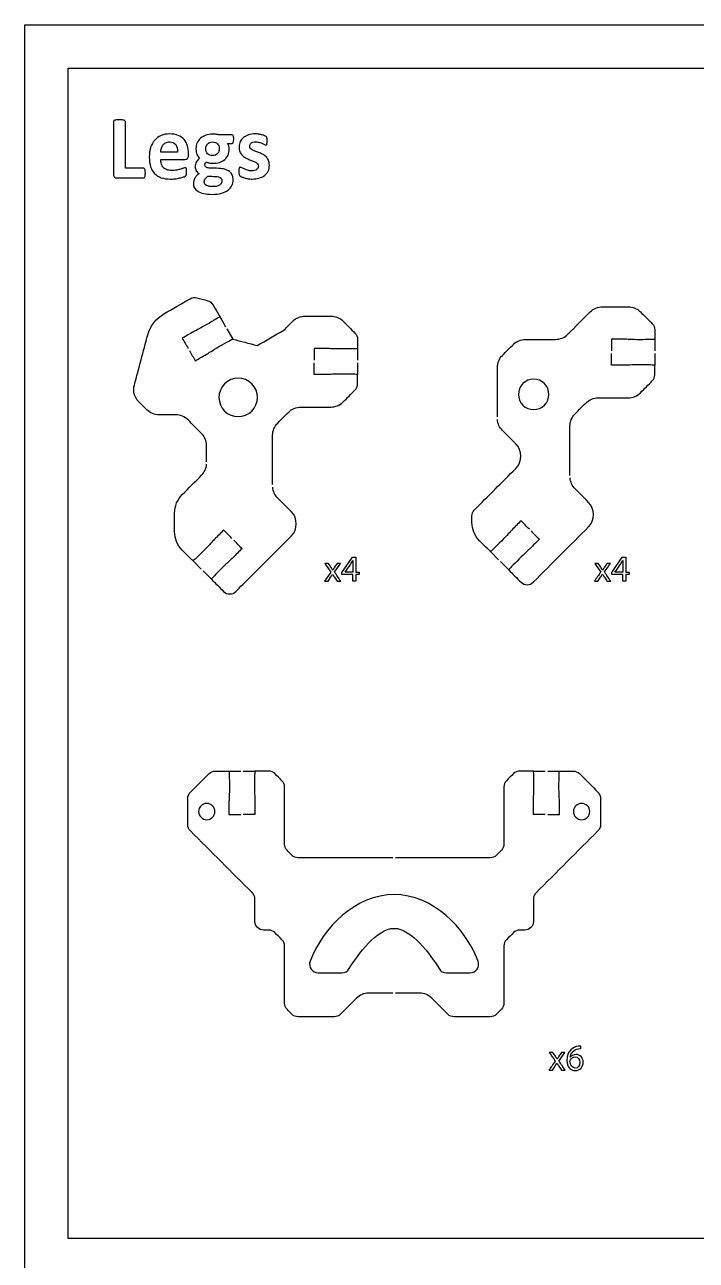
# Model space of a CAD drawing. Extents: x 0 to 465, y 0 to 285.
# Drawn here: x 0.2 to 77.7, y 142.7 to 285.2 of the extents above; entities that cross this region are included whole.
import ezdxf

# ---------------------------------------------------------------- set-up
doc = ezdxf.new("R2010")
doc.units = 0
doc.header["$MEASUREMENT"] = 0
doc.layers.add('DEFAULT', color=18, linetype='CONTINUOUS')

msp = doc.modelspace()

# ---------------------------------------------------------------- linework, layer by layer
at = {"layer": 'DEFAULT', "color": 18}
for points in [[(465.18, 0.18), (0.18, 0.18), (0.18, 285.18), (465.18, 285.18)], [(460.18, 145.18), (5.18, 145.18), (5.18, 280.18), (460.18, 280.18)], [(38.04, 221), (38.04, 221.75), (36.76, 221.75), (36.76, 221.99), (37.99, 223.75), (38.39, 223.75), (38.39, 222.04), (38.78, 222.04), (38.78, 221.75), (38.39, 221.75), (38.39, 221)], [(69.19, 221), (69.19, 221.75), (67.91, 221.75), (67.91, 221.99), (69.14, 223.75), (69.54, 223.75), (69.54, 222.04), (69.92, 222.04), (69.92, 221.75), (69.54, 221.75), (69.54, 221)]]:
    msp.add_lwpolyline(points, close=True, dxfattribs=at)
at = {"layer": 'DEFAULT', "color": 1}
for points in [[(22.69, 251.52), (23.36, 250.35)], [(23.51, 250.09), (24.18, 248.92)], [(72.89, 248.9), (72.89, 247.55)], [(38.58, 247.83), (38.58, 246.48)], [(72.89, 247.25), (72.89, 245.9)], [(38.58, 246.18), (38.58, 244.83)], [(53.91, 224.42), (54.86, 223.46)], [(19.6, 223.35), (20.55, 222.4)], [(55.08, 223.25), (56.03, 222.29)], [(20.77, 222.19), (21.72, 221.23), (21.72, 221.23)], [(23.75, 199.1), (25.1, 199.1)], [(25.4, 199.1), (26.74, 199.1)], [(58.88, 199.1), (60.23, 199.1)], [(60.53, 199.1), (61.88, 199.1)]]:
    msp.add_lwpolyline(points, dxfattribs=at)
at = {"layer": 'DEFAULT', "color": 18}
for points, knots in [([(14.1, 268.07), (14.1, 267.96), (14.09, 267.88), (14.09, 267.81), (14.08, 267.73), (14.06, 267.68), (14.05, 267.63), (14.03, 267.58), (14.01, 267.55), (13.98, 267.53), (13.96, 267.51), (13.93, 267.5), (13.89, 267.5), (12.87, 267.5), (11.85, 267.5), (10.83, 267.5), (10.71, 267.5), (10.62, 267.53), (10.54, 267.6), (10.46, 267.67), (10.42, 267.78), (10.42, 267.93), (10.42, 269.95), (10.42, 271.97), (10.42, 274), (10.42, 274.03), (10.43, 274.06), (10.46, 274.09), (10.48, 274.12), (10.52, 274.14), (10.57, 274.16), (10.62, 274.18), (10.69, 274.19), (10.78, 274.2), (10.87, 274.21), (10.97, 274.22), (11.11, 274.22), (11.24, 274.22), (11.35, 274.21), (11.44, 274.2), (11.52, 274.19), (11.59, 274.18), (11.64, 274.16), (11.7, 274.14), (11.73, 274.12), (11.75, 274.09), (11.78, 274.06), (11.79, 274.03), (11.79, 274), (11.79, 272.21), (11.79, 270.41), (11.79, 268.62), (12.49, 268.62), (13.19, 268.62), (13.89, 268.62), (13.93, 268.62), (13.96, 268.61), (13.98, 268.59), (14.01, 268.57), (14.03, 268.54), (14.05, 268.5), (14.06, 268.45), (14.08, 268.4), (14.09, 268.33), (14.09, 268.26), (14.1, 268.17), (14.1, 268.07)], [1, 1, 1, 1, 2, 2, 2, 3, 3, 3, 4, 4, 4, 5, 5, 5, 13.685, 13.685, 13.685, 14.685, 14.685, 14.685, 15.685, 15.685, 15.685, 32.897, 32.897, 32.897, 33.897, 33.897, 33.897, 34.897, 34.897, 34.897, 35.897, 35.897, 35.897, 36.897, 36.897, 36.897, 37.897, 37.897, 37.897, 38.897, 38.897, 38.897, 39.897, 39.897, 39.897, 40.897, 40.897, 40.897, 56.146, 56.146, 56.146, 62.107, 62.107, 62.107, 63.107, 63.107, 63.107, 64.107, 64.107, 64.107, 65.107, 65.107, 65.107, 66.107, 66.107, 66.107, 66.107]), ([(19.08, 270.11), (19.08, 269.95), (19.04, 269.84), (18.97, 269.76), (18.9, 269.69), (18.81, 269.65), (18.68, 269.65), (17.75, 269.65), (16.81, 269.65), (15.88, 269.65), (15.88, 269.45), (15.9, 269.27), (15.95, 269.11), (15.99, 268.95), (16.07, 268.82), (16.17, 268.7), (16.27, 268.59), (16.4, 268.51), (16.56, 268.45), (16.72, 268.39), (16.91, 268.36), (17.14, 268.36), (17.36, 268.36), (17.56, 268.38), (17.74, 268.41), (17.91, 268.44), (18.06, 268.48), (18.18, 268.52), (18.31, 268.56), (18.41, 268.59), (18.5, 268.63), (18.58, 268.66), (18.65, 268.68), (18.7, 268.68), (18.73, 268.68), (18.75, 268.67), (18.77, 268.66), (18.8, 268.65), (18.81, 268.62), (18.83, 268.59), (18.84, 268.56), (18.85, 268.52), (18.85, 268.46), (18.86, 268.41), (18.86, 268.33), (18.86, 268.25), (18.86, 268.17), (18.86, 268.11), (18.86, 268.05), (18.85, 268), (18.85, 267.95), (18.84, 267.92), (18.83, 267.88), (18.82, 267.85), (18.81, 267.82), (18.8, 267.8), (18.78, 267.77), (18.76, 267.75), (18.73, 267.72), (18.67, 267.69), (18.57, 267.65), (18.47, 267.61), (18.35, 267.57), (18.19, 267.53), (18.04, 267.49), (17.86, 267.45), (17.66, 267.42), (17.46, 267.39), (17.25, 267.38), (17.02, 267.38), (16.61, 267.38), (16.25, 267.43), (15.94, 267.53), (15.63, 267.64), (15.37, 267.79), (15.17, 268), (14.96, 268.21), (14.81, 268.48), (14.71, 268.8), (14.6, 269.12), (14.55, 269.5), (14.55, 269.93), (14.55, 270.34), (14.61, 270.71), (14.71, 271.04), (14.82, 271.36), (14.98, 271.64), (15.18, 271.87), (15.38, 272.1), (15.63, 272.28), (15.92, 272.4), (16.21, 272.52), (16.54, 272.58), (16.9, 272.58), (17.29, 272.58), (17.62, 272.52), (17.89, 272.41), (18.17, 272.29), (18.39, 272.14), (18.57, 271.93), (18.74, 271.73), (18.87, 271.49), (18.96, 271.22), (19.04, 270.94), (19.08, 270.64), (19.08, 270.32), (19.08, 270.25), (19.08, 270.18), (19.08, 270.11)], [0.586, 0.586, 0.586, 0.586, 1.586, 1.586, 1.586, 2.586, 2.586, 2.586, 10.541, 10.541, 10.541, 11.541, 11.541, 11.541, 12.541, 12.541, 12.541, 13.541, 13.541, 13.541, 14.541, 14.541, 14.541, 15.541, 15.541, 15.541, 16.541, 16.541, 16.541, 17.541, 17.541, 17.541, 18.541, 18.541, 18.541, 19.541, 19.541, 19.541, 20.541, 20.541, 20.541, 21.541, 21.541, 21.541, 22.541, 22.541, 22.541, 23.541, 23.541, 23.541, 24.541, 24.541, 24.541, 25.541, 25.541, 25.541, 26.541, 26.541, 26.541, 27.541, 27.541, 27.541, 28.541, 28.541, 28.541, 29.541, 29.541, 29.541, 30.541, 30.541, 30.541, 31.541, 31.541, 31.541, 32.541, 32.541, 32.541, 33.541, 33.541, 33.541, 34.541, 34.541, 34.541, 35.541, 35.541, 35.541, 36.541, 36.541, 36.541, 37.541, 37.541, 37.541, 38.541, 38.541, 38.541, 39.541, 39.541, 39.541, 40.541, 40.541, 40.541, 41.541, 41.541, 41.541, 42.541, 42.541, 42.541, 43.127, 43.127, 43.127, 43.127]), ([(24.3, 271.96), (24.3, 271.8), (24.29, 271.68), (24.25, 271.6), (24.21, 271.52), (24.16, 271.48), (24.11, 271.48), (23.93, 271.48), (23.75, 271.48), (23.57, 271.48), (23.64, 271.39), (23.7, 271.3), (23.73, 271.2), (23.76, 271.09), (23.78, 270.98), (23.78, 270.87), (23.78, 270.6), (23.73, 270.36), (23.64, 270.15), (23.55, 269.94), (23.42, 269.77), (23.26, 269.62), (23.09, 269.48), (22.89, 269.37), (22.65, 269.3), (22.42, 269.22), (22.15, 269.19), (21.86, 269.19), (21.72, 269.19), (21.58, 269.21), (21.44, 269.24), (21.31, 269.28), (21.2, 269.32), (21.13, 269.37), (21.09, 269.32), (21.05, 269.27), (21.02, 269.21), (20.99, 269.15), (20.97, 269.08), (20.97, 269), (20.97, 268.9), (21.01, 268.82), (21.1, 268.76), (21.19, 268.69), (21.31, 268.66), (21.47, 268.65), (21.85, 268.64), (22.22, 268.62), (22.59, 268.61), (22.86, 268.6), (23.09, 268.56), (23.29, 268.5), (23.5, 268.43), (23.67, 268.34), (23.81, 268.23), (23.95, 268.11), (24.06, 267.98), (24.13, 267.81), (24.2, 267.65), (24.24, 267.47), (24.24, 267.26), (24.24, 267.03), (24.19, 266.82), (24.09, 266.62), (23.99, 266.42), (23.84, 266.24), (23.64, 266.09), (23.44, 265.94), (23.19, 265.83), (22.89, 265.74), (22.59, 265.66), (22.24, 265.61), (21.83, 265.61), (21.44, 265.61), (21.11, 265.64), (20.83, 265.71), (20.55, 265.77), (20.32, 265.85), (20.15, 265.96), (19.97, 266.07), (19.84, 266.21), (19.76, 266.36), (19.68, 266.51), (19.64, 266.68), (19.64, 266.86), (19.64, 266.98), (19.65, 267.08), (19.68, 267.19), (19.71, 267.29), (19.75, 267.39), (19.81, 267.48), (19.87, 267.58), (19.94, 267.67), (20.02, 267.76), (20.1, 267.84), (20.2, 267.93), (20.3, 268), (20.16, 268.08), (20.04, 268.19), (19.96, 268.33), (19.88, 268.46), (19.84, 268.61), (19.84, 268.77), (19.84, 268.98), (19.89, 269.16), (19.98, 269.33), (20.07, 269.5), (20.19, 269.65), (20.34, 269.78), (20.22, 269.9), (20.12, 270.05), (20.05, 270.22), (19.98, 270.39), (19.94, 270.6), (19.94, 270.85), (19.94, 271.12), (19.99, 271.36), (20.08, 271.57), (20.18, 271.78), (20.31, 271.96), (20.48, 272.1), (20.65, 272.25), (20.85, 272.36), (21.08, 272.44), (21.32, 272.52), (21.58, 272.56), (21.86, 272.56), (22, 272.56), (22.14, 272.55), (22.28, 272.53), (22.41, 272.51), (22.53, 272.49), (22.64, 272.46), (23.13, 272.46), (23.62, 272.46), (24.11, 272.46), (24.17, 272.46), (24.21, 272.42), (24.25, 272.35), (24.29, 272.27), (24.3, 272.14), (24.3, 271.96)], [1, 1, 1, 1, 2, 2, 2, 3, 3, 3, 4.539, 4.539, 4.539, 5.539, 5.539, 5.539, 6.539, 6.539, 6.539, 7.539, 7.539, 7.539, 8.539, 8.539, 8.539, 9.539, 9.539, 9.539, 10.539, 10.539, 10.539, 11.539, 11.539, 11.539, 12.539, 12.539, 12.539, 13.539, 13.539, 13.539, 14.539, 14.539, 14.539, 15.539, 15.539, 15.539, 16.539, 16.539, 16.539, 19.719153, 19.719153, 19.719153, 20.719153, 20.719153, 20.719153, 21.719153, 21.719153, 21.719153, 22.719153, 22.719153, 22.719153, 23.719153, 23.719153, 23.719153, 24.719153, 24.719153, 24.719153, 25.719153, 25.719153, 25.719153, 26.719153, 26.719153, 26.719153, 27.719153, 27.719153, 27.719153, 28.719153, 28.719153, 28.719153, 29.719153, 29.719153, 29.719153, 30.719153, 30.719153, 30.719153, 31.719153, 31.719153, 31.719153, 32.719153, 32.719153, 32.719153, 33.719153, 33.719153, 33.719153, 34.719153, 34.719153, 34.719153, 35.719153, 35.719153, 35.719153, 36.719153, 36.719153, 36.719153, 37.719153, 37.719153, 37.719153, 38.719153, 38.719153, 38.719153, 39.719153, 39.719153, 39.719153, 40.719153, 40.719153, 40.719153, 41.719153, 41.719153, 41.719153, 42.719153, 42.719153, 42.719153, 43.719153, 43.719153, 43.719153, 44.719153, 44.719153, 44.719153, 45.719153, 45.719153, 45.719153, 46.719153, 46.719153, 46.719153, 47.719153, 47.719153, 47.719153, 51.866153, 51.866153, 51.866153, 52.866153, 52.866153, 52.866153, 53.866153, 53.866153, 53.866153, 53.866153]), ([(28.41, 268.98), (28.41, 268.71), (28.36, 268.48), (28.27, 268.28), (28.17, 268.08), (28.03, 267.92), (27.85, 267.78), (27.67, 267.65), (27.46, 267.55), (27.21, 267.48), (26.97, 267.41), (26.7, 267.38), (26.42, 267.38), (26.25, 267.38), (26.08, 267.39), (25.92, 267.42), (25.77, 267.44), (25.63, 267.48), (25.5, 267.52), (25.38, 267.56), (25.28, 267.6), (25.19, 267.64), (25.11, 267.68), (25.05, 267.72), (25.01, 267.75), (24.97, 267.79), (24.95, 267.85), (24.92, 267.92), (24.9, 268), (24.89, 268.12), (24.89, 268.27), (24.89, 268.37), (24.9, 268.45), (24.9, 268.51), (24.91, 268.57), (24.92, 268.62), (24.93, 268.65), (24.95, 268.69), (24.97, 268.71), (24.99, 268.73), (25.01, 268.74), (25.03, 268.74), (25.06, 268.74), (25.1, 268.74), (25.16, 268.72), (25.23, 268.68), (25.31, 268.64), (25.4, 268.59), (25.51, 268.54), (25.62, 268.49), (25.75, 268.44), (25.89, 268.39), (26.04, 268.35), (26.21, 268.32), (26.39, 268.32), (26.51, 268.32), (26.61, 268.34), (26.7, 268.36), (26.8, 268.39), (26.88, 268.42), (26.94, 268.46), (27.01, 268.51), (27.06, 268.57), (27.09, 268.63), (27.13, 268.7), (27.15, 268.78), (27.15, 268.87), (27.15, 268.98), (27.11, 269.06), (27.05, 269.14), (26.99, 269.21), (26.9, 269.28), (26.8, 269.33), (26.69, 269.39), (26.57, 269.44), (26.44, 269.49), (26.31, 269.54), (26.17, 269.59), (26.03, 269.65), (25.89, 269.71), (25.76, 269.77), (25.62, 269.85), (25.49, 269.93), (25.37, 270.02), (25.27, 270.13), (25.16, 270.24), (25.08, 270.37), (25.01, 270.53), (24.95, 270.68), (24.92, 270.87), (24.92, 271.08), (24.92, 271.31), (24.96, 271.51), (25.05, 271.69), (25.13, 271.88), (25.26, 272.03), (25.42, 272.16), (25.58, 272.3), (25.78, 272.4), (26.01, 272.47), (26.24, 272.54), (26.51, 272.58), (26.8, 272.58), (26.94, 272.58), (27.08, 272.57), (27.22, 272.55), (27.35, 272.53), (27.48, 272.5), (27.59, 272.47), (27.7, 272.44), (27.79, 272.4), (27.86, 272.37), (27.94, 272.33), (27.99, 272.3), (28.03, 272.28), (28.06, 272.25), (28.08, 272.22), (28.1, 272.2), (28.11, 272.17), (28.12, 272.14), (28.13, 272.1), (28.14, 272.07), (28.14, 272.02), (28.15, 271.97), (28.15, 271.92), (28.15, 271.85), (28.15, 271.77), (28.15, 271.68), (28.15, 271.6), (28.15, 271.54), (28.14, 271.49), (28.13, 271.44), (28.12, 271.4), (28.11, 271.37), (28.09, 271.35), (28.07, 271.34), (28.05, 271.32), (28.03, 271.32), (28, 271.32), (27.97, 271.32), (27.92, 271.34), (27.85, 271.37), (27.79, 271.41), (27.71, 271.45), (27.61, 271.49), (27.51, 271.53), (27.4, 271.57), (27.27, 271.6), (27.14, 271.64), (26.99, 271.66), (26.83, 271.66), (26.71, 271.66), (26.61, 271.65), (26.52, 271.62), (26.43, 271.6), (26.36, 271.56), (26.31, 271.52), (26.25, 271.47), (26.21, 271.42), (26.19, 271.36), (26.16, 271.3), (26.14, 271.24), (26.14, 271.17), (26.14, 271.06), (26.18, 270.97), (26.24, 270.9), (26.31, 270.83), (26.39, 270.76), (26.5, 270.71), (26.61, 270.65), (26.73, 270.6), (26.86, 270.55), (27, 270.5), (27.14, 270.45), (27.28, 270.39), (27.42, 270.34), (27.56, 270.27), (27.69, 270.2), (27.83, 270.12), (27.95, 270.03), (28.06, 269.92), (28.16, 269.81), (28.25, 269.67), (28.31, 269.52), (28.38, 269.37), (28.41, 269.19), (28.41, 268.98)], [1, 1, 1, 1, 2, 2, 2, 3, 3, 3, 4, 4, 4, 5, 5, 5, 6, 6, 6, 7, 7, 7, 8, 8, 8, 9, 9, 9, 10, 10, 10, 11, 11, 11, 12, 12, 12, 13, 13, 13, 14, 14, 14, 15, 15, 15, 16, 16, 16, 17, 17, 17, 18, 18, 18, 19, 19, 19, 20, 20, 20, 21, 21, 21, 22, 22, 22, 23, 23, 23, 24, 24, 24, 25, 25, 25, 26, 26, 26, 27, 27, 27, 28, 28, 28, 29, 29, 29, 30, 30, 30, 31, 31, 31, 32, 32, 32, 33, 33, 33, 34, 34, 34, 35, 35, 35, 36, 36, 36, 37, 37, 37, 38, 38, 38, 39, 39, 39, 40, 40, 40, 41, 41, 41, 42, 42, 42, 43, 43, 43, 44, 44, 44, 45, 45, 45, 46, 46, 46, 47, 47, 47, 48, 48, 48, 49, 49, 49, 50, 50, 50, 51, 51, 51, 52, 52, 52, 53, 53, 53, 54, 54, 54, 55, 55, 55, 56, 56, 56, 57, 57, 57, 58, 58, 58, 59, 59, 59, 60, 60, 60, 61, 61, 61, 62, 62, 62, 63, 63, 63, 63]), ([(17.82, 270.49), (17.83, 270.85), (17.76, 271.14), (17.6, 271.35), (17.44, 271.55), (17.2, 271.66), (16.87, 271.66), (16.71, 271.66), (16.56, 271.63), (16.44, 271.56), (16.32, 271.5), (16.22, 271.42), (16.14, 271.31), (16.06, 271.21), (15.99, 271.09), (15.95, 270.94), (15.91, 270.8), (15.88, 270.65), (15.88, 270.49), (16.52, 270.49), (17.17, 270.49), (17.82, 270.49)], [5.508, 5.508, 5.508, 5.508, 6.508, 6.508, 6.508, 7.508, 7.508, 7.508, 8.508, 8.508, 8.508, 9.508, 9.508, 9.508, 10.508, 10.508, 10.508, 11.508, 11.508, 11.508, 17.016, 17.016, 17.016, 17.016]), ([(22.63, 270.87), (22.63, 271.12), (22.57, 271.31), (22.43, 271.45), (22.29, 271.59), (22.1, 271.66), (21.84, 271.66), (21.72, 271.66), (21.6, 271.64), (21.51, 271.59), (21.41, 271.55), (21.33, 271.49), (21.27, 271.42), (21.2, 271.34), (21.16, 271.26), (21.13, 271.16), (21.09, 271.06), (21.08, 270.96), (21.08, 270.85), (21.08, 270.62), (21.15, 270.43), (21.29, 270.3), (21.42, 270.16), (21.61, 270.09), (21.86, 270.09), (21.99, 270.09), (22.1, 270.11), (22.2, 270.15), (22.3, 270.2), (22.38, 270.25), (22.44, 270.32), (22.5, 270.4), (22.55, 270.48), (22.59, 270.58), (22.62, 270.67), (22.63, 270.77), (22.63, 270.87)], [1, 1, 1, 1, 2, 2, 2, 3, 3, 3, 4, 4, 4, 5, 5, 5, 6, 6, 6, 7, 7, 7, 8, 8, 8, 9, 9, 9, 10, 10, 10, 11, 11, 11, 12, 12, 12, 13, 13, 13, 13]), ([(22.94, 267.19), (22.94, 267.35), (22.88, 267.47), (22.75, 267.55), (22.63, 267.63), (22.46, 267.68), (22.24, 267.68), (21.93, 267.69), (21.63, 267.7), (21.32, 267.71), (21.23, 267.64), (21.16, 267.58), (21.1, 267.52), (21.05, 267.46), (21.01, 267.4), (20.97, 267.35), (20.94, 267.29), (20.92, 267.24), (20.91, 267.19), (20.9, 267.14), (20.89, 267.08), (20.89, 267.03), (20.89, 266.86), (20.98, 266.72), (21.15, 266.64), (21.33, 266.55), (21.57, 266.5), (21.89, 266.5), (22.09, 266.5), (22.25, 266.52), (22.39, 266.56), (22.52, 266.6), (22.63, 266.65), (22.71, 266.72), (22.8, 266.78), (22.85, 266.86), (22.89, 266.94), (22.92, 267.02), (22.94, 267.1), (22.94, 267.19)], [1, 1, 1, 1, 2, 2, 2, 3, 3, 3, 5.622016, 5.622016, 5.622016, 6.622016, 6.622016, 6.622016, 7.622016, 7.622016, 7.622016, 8.622016, 8.622016, 8.622016, 9.622016, 9.622016, 9.622016, 10.622016, 10.622016, 10.622016, 11.622016, 11.622016, 11.622016, 12.622016, 12.622016, 12.622016, 13.622016, 13.622016, 13.622016, 14.622016, 14.622016, 14.622016, 15.622016, 15.622016, 15.622016, 15.622016]), ([(35.22, 223.05), (35.32, 222.9), (35.42, 222.75), (35.51, 222.61), (35.59, 222.49), (35.65, 222.39), (35.72, 222.27), (35.72, 222.27), (35.73, 222.27), (35.73, 222.27), (35.8, 222.4), (35.87, 222.5), (35.94, 222.61), (36.03, 222.76), (36.13, 222.9), (36.22, 223.05), (36.36, 223.05), (36.49, 223.05), (36.63, 223.05), (36.39, 222.72), (36.16, 222.39), (35.93, 222.06), (36.17, 221.71), (36.41, 221.35), (36.65, 221), (36.51, 221), (36.36, 221), (36.22, 221), (36.12, 221.15), (36.02, 221.31), (35.92, 221.46), (35.84, 221.58), (35.77, 221.69), (35.69, 221.82), (35.63, 221.69), (35.56, 221.58), (35.48, 221.46), (35.38, 221.31), (35.28, 221.15), (35.18, 221), (35.05, 221), (34.91, 221), (34.77, 221), (35.02, 221.35), (35.26, 221.7), (35.5, 222.04), (35.27, 222.38), (35.04, 222.71), (34.81, 223.05), (34.94, 223.05), (35.08, 223.05), (35.22, 223.05)], [1.176, 1.176, 1.176, 1.176, 2.673142, 2.673142, 2.673142, 3.673142, 3.673142, 3.673142, 3.710142, 3.710142, 3.710142, 4.710142, 4.710142, 4.710142, 6.190372, 6.190372, 6.190372, 7.329372, 7.329372, 7.329372, 10.763857, 10.763857, 10.763857, 14.389533, 14.389533, 14.389533, 15.588533, 15.588533, 15.588533, 17.14871, 17.14871, 17.14871, 18.17271, 18.17271, 18.17271, 19.17271, 19.17271, 19.17271, 20.725286, 20.725286, 20.725286, 21.888286, 21.888286, 21.888286, 25.497343, 25.497343, 25.497343, 28.954471, 28.954471, 28.954471, 30.130471, 30.130471, 30.130471, 30.130471]), ([(38.04, 222.04), (38.04, 222.35), (38.04, 222.65), (38.04, 222.96), (38.04, 223.1), (38.04, 223.25), (38.05, 223.39), (38.05, 223.39), (38.04, 223.39), (38.04, 223.39), (37.96, 223.23), (37.89, 223.11), (37.81, 222.98), (37.59, 222.67), (37.36, 222.36), (37.14, 222.04), (37.44, 222.04), (37.74, 222.04), (38.04, 222.04)], [2.555, 2.555, 2.555, 2.555, 5.158, 5.158, 5.158, 6.158, 6.158, 6.158, 6.194, 6.194, 6.194, 7.194, 7.194, 7.194, 10.483231, 10.483231, 10.483231, 13.038231, 13.038231, 13.038231, 13.038231]), ([(66.37, 223.05), (66.47, 222.9), (66.56, 222.75), (66.66, 222.61), (66.74, 222.49), (66.8, 222.39), (66.87, 222.27), (66.87, 222.27), (66.88, 222.27), (66.88, 222.27), (66.95, 222.4), (67.02, 222.5), (67.08, 222.61), (67.18, 222.76), (67.28, 222.9), (67.37, 223.05), (67.51, 223.05), (67.64, 223.05), (67.77, 223.05), (67.54, 222.72), (67.31, 222.39), (67.08, 222.06), (67.32, 221.71), (67.56, 221.35), (67.8, 221), (67.65, 221), (67.51, 221), (67.37, 221), (67.27, 221.15), (67.17, 221.31), (67.07, 221.46), (66.99, 221.58), (66.92, 221.69), (66.84, 221.82), (66.78, 221.69), (66.7, 221.58), (66.63, 221.46), (66.53, 221.31), (66.43, 221.15), (66.33, 221), (66.2, 221), (66.06, 221), (65.92, 221), (66.16, 221.35), (66.41, 221.7), (66.65, 222.04), (66.42, 222.38), (66.19, 222.71), (65.96, 223.05), (66.09, 223.05), (66.23, 223.05), (66.37, 223.05)], [0, 0, 0, 0, 1.497142, 1.497142, 1.497142, 2.497142, 2.497142, 2.497142, 2.533142, 2.533142, 2.533142, 3.533142, 3.533142, 3.533142, 5.013923, 5.013923, 5.013923, 6.151923, 6.151923, 6.151923, 9.585832, 9.585832, 9.585832, 13.211508, 13.211508, 13.211508, 14.410508, 14.410508, 14.410508, 15.970685, 15.970685, 15.970685, 16.994685, 16.994685, 16.994685, 17.994685, 17.994685, 17.994685, 19.547802, 19.547802, 19.547802, 20.710802, 20.710802, 20.710802, 24.32043, 24.32043, 24.32043, 27.777558, 27.777558, 27.777558, 28.952558, 28.952558, 28.952558, 28.952558]), ([(69.19, 222.04), (69.19, 222.35), (69.19, 222.65), (69.19, 222.96), (69.19, 223.1), (69.19, 223.25), (69.2, 223.39), (69.2, 223.39), (69.19, 223.39), (69.19, 223.39), (69.1, 223.23), (69.04, 223.11), (68.96, 222.98), (68.74, 222.67), (68.51, 222.36), (68.29, 222.04), (68.59, 222.04), (68.89, 222.04), (69.19, 222.04)], [2.555, 2.555, 2.555, 2.555, 5.158, 5.158, 5.158, 6.158, 6.158, 6.158, 6.193, 6.193, 6.193, 7.193, 7.193, 7.193, 10.481647, 10.481647, 10.481647, 13.036647, 13.036647, 13.036647, 13.036647]), ([(64.35, 167.09), (64.28, 167.09), (64.18, 167.09), (64.07, 167.07), (63.49, 166.97), (63.18, 166.54), (63.12, 166.09), (63.12, 166.09), (63.12, 166.09), (63.13, 166.09), (63.26, 166.26), (63.49, 166.41), (63.79, 166.41), (64.28, 166.41), (64.62, 166.06), (64.62, 165.52), (64.62, 165.02), (64.28, 164.55), (63.71, 164.55), (63.12, 164.55), (62.74, 165.01), (62.74, 165.72), (62.74, 166.26), (62.93, 166.69), (63.2, 166.96), (63.43, 167.19), (63.73, 167.33), (64.08, 167.37), (64.19, 167.39), (64.28, 167.39), (64.35, 167.39), (64.35, 167.29), (64.35, 167.19), (64.35, 167.09)], [0.864, 0.864, 0.864, 0.864, 1.864, 1.864, 1.864, 2.864, 2.864, 2.864, 2.9, 2.9, 2.9, 3.9, 3.9, 3.9, 4.9, 4.9, 4.9, 5.9, 5.9, 5.9, 6.9, 6.9, 6.9, 7.9, 7.9, 7.9, 8.9, 8.9, 8.9, 9.9, 9.9, 9.9, 10.764, 10.764, 10.764, 10.764]), ([(61.11, 166.65), (61.21, 166.5), (61.31, 166.35), (61.41, 166.21), (61.48, 166.09), (61.55, 165.99), (61.61, 165.87), (61.62, 165.87), (61.62, 165.87), (61.63, 165.87), (61.69, 165.99), (61.76, 166.1), (61.83, 166.21), (61.92, 166.35), (62.02, 166.5), (62.12, 166.65), (62.25, 166.65), (62.38, 166.65), (62.52, 166.65), (62.29, 166.32), (62.05, 165.99), (61.82, 165.66), (62.06, 165.3), (62.3, 164.95), (62.54, 164.6), (62.4, 164.6), (62.26, 164.6), (62.12, 164.6), (62.02, 164.75), (61.92, 164.9), (61.82, 165.06), (61.74, 165.18), (61.67, 165.29), (61.59, 165.41), (61.52, 165.29), (61.45, 165.18), (61.37, 165.06), (61.27, 164.9), (61.17, 164.75), (61.08, 164.6), (60.94, 164.6), (60.8, 164.6), (60.67, 164.6), (60.91, 164.95), (61.15, 165.29), (61.39, 165.64), (61.16, 165.98), (60.93, 166.31), (60.7, 166.65), (60.84, 166.65), (60.98, 166.65), (61.11, 166.65)], [0, 0, 0, 0, 1.497694, 1.497694, 1.497694, 2.497694, 2.497694, 2.497694, 2.532694, 2.532694, 2.532694, 3.532694, 3.532694, 3.532694, 5.012924, 5.012924, 5.012924, 6.151924, 6.151924, 6.151924, 9.585834, 9.585834, 9.585834, 13.211509, 13.211509, 13.211509, 14.411509, 14.411509, 14.411509, 15.971141, 15.971141, 15.971141, 16.994141, 16.994141, 16.994141, 17.994141, 17.994141, 17.994141, 19.547257, 19.547257, 19.547257, 20.711257, 20.711257, 20.711257, 24.320885, 24.320885, 24.320885, 27.778013, 27.778013, 27.778013, 28.953013, 28.953013, 28.953013, 28.953013]), ([(64.25, 165.5), (64.25, 165.89), (64.02, 166.13), (63.68, 166.13), (63.46, 166.13), (63.25, 165.99), (63.15, 165.79), (63.12, 165.75), (63.1, 165.69), (63.1, 165.63), (63.11, 165.17), (63.32, 164.84), (63.71, 164.84), (64.03, 164.84), (64.25, 165.11), (64.25, 165.5)], [1, 1, 1, 1, 2, 2, 2, 3, 3, 3, 4, 4, 4, 5, 5, 5, 6, 6, 6, 6])]:
    msp.add_open_spline(points, degree=3, knots=knots, dxfattribs=at)
at = {"layer": 'DEFAULT', "color": 1}
for points, knots in [([(21.16, 234.78), (21.16, 235.4), (21.16, 236.02), (21.16, 236.63), (21.16, 237.16), (20.96, 237.67), (20.58, 238.04), (20.06, 238.56), (19.55, 239.07), (19.03, 239.59), (18.65, 239.97), (18.14, 240.18), (17.62, 240.18), (16.97, 240.18), (16.32, 240.18), (15.68, 240.18), (15.15, 240.18), (14.64, 240.39), (14.26, 240.77), (13.96, 241.07), (13.65, 241.38), (13.34, 241.69), (12.84, 242.19), (12.64, 242.93), (12.83, 243.62), (13.34, 245.55), (13.86, 247.48), (14.38, 249.41), (14.65, 250.43), (15.32, 251.3), (16.24, 251.83), (17.25, 252.42), (18.26, 253), (19.27, 253.58), (19.5, 253.72), (19.78, 253.75), (20.03, 253.68), (20.45, 253.57), (20.87, 253.46), (21.3, 253.35), (21.55, 253.28), (21.77, 253.11), (21.9, 252.88), (22.16, 252.42), (22.42, 251.97), (22.69, 251.52), (22.69, 251.48), (22.02, 251.07), (21.19, 250.6), (20.36, 250.11), (19.9, 249.91), (19.65, 249.77), (19.22, 249.52), (18.79, 249.27), (18.36, 249.02), (18.58, 248.63), (18.81, 248.24), (19.03, 247.85)], [0, 0, 0, 0, 5.25, 5.25, 5.25, 6.25, 6.25, 6.25, 12.479615, 12.479615, 12.479615, 13.479615, 13.479615, 13.479615, 18.979615, 18.979615, 18.979615, 19.979615, 19.979615, 19.979615, 23.684854, 23.684854, 23.684854, 24.684854, 24.684854, 24.684854, 41.664843, 41.664843, 41.664843, 42.664843, 42.664843, 42.664843, 52.592662, 52.592662, 52.592662, 53.592662, 53.592662, 53.592662, 57.299143, 57.299143, 57.299143, 58.299143, 58.299143, 58.299143, 62.752007, 62.752007, 62.752007, 63.752007, 63.752007, 63.752007, 64.752007, 64.752007, 64.752007, 68.998982, 68.998982, 68.998982, 72.834188, 72.834188, 72.834188, 72.834188]), ([(54.72, 239.94), (54.72, 241.84), (54.72, 243.73), (54.72, 245.63), (54.72, 246.16), (54.93, 246.67), (55.3, 247.04), (55.73, 247.46), (56.15, 247.88), (56.57, 248.3), (56.94, 248.67), (57.45, 248.89), (57.98, 248.89), (59.13, 248.89), (60.28, 248.89), (61.43, 248.89), (61.96, 248.89), (62.47, 249.09), (62.84, 249.47), (63.71, 250.33), (64.57, 251.2), (65.44, 252.06), (65.82, 252.44), (66.33, 252.65), (66.85, 252.65), (67.84, 252.65), (68.83, 252.65), (69.81, 252.65), (70.34, 252.65), (70.85, 252.44), (71.23, 252.06), (71.69, 251.6), (72.14, 251.15), (72.6, 250.69), (72.78, 250.5), (72.89, 250.25), (72.89, 249.99), (72.89, 249.63), (72.89, 249.26), (72.89, 248.9), (72.87, 248.87), (72.1, 248.85), (71.14, 248.85), (70.17, 248.85), (69.68, 248.9), (69.39, 248.9), (68.89, 248.9), (68.39, 248.9), (67.89, 248.9), (67.89, 248.45), (67.89, 248), (67.89, 247.55)], [0, 0, 0, 0, 16.12, 16.12, 16.12, 17.12, 17.12, 17.12, 22.168762, 22.168762, 22.168762, 23.168762, 23.168762, 23.168762, 32.948762, 32.948762, 32.948762, 33.948762, 33.948762, 33.948762, 44.343242, 44.343242, 44.343242, 45.343242, 45.343242, 45.343242, 53.733242, 53.733242, 53.733242, 54.733242, 54.733242, 54.733242, 60.234532, 60.234532, 60.234532, 61.234532, 61.234532, 61.234532, 64.334548, 64.334548, 64.334548, 65.334548, 65.334548, 65.334548, 66.334548, 66.334548, 66.334548, 70.58456, 70.58456, 70.58456, 74.40456, 74.40456, 74.40456, 74.40456]), ([(19.18, 247.59), (19.41, 247.2), (19.63, 246.81), (19.86, 246.42), (20.29, 246.67), (20.72, 246.92), (21.15, 247.17), (21.4, 247.31), (21.81, 247.6), (22.65, 248.09), (23.48, 248.57), (24.17, 248.94), (24.18, 248.92), (25.12, 248.67), (26.06, 248.42), (26.99, 248.17), (28.02, 248.76), (29.06, 249.36), (30.09, 249.95), (30.43, 250.3), (30.78, 250.65), (31.13, 250.99), (31.5, 251.37), (32.01, 251.58), (32.54, 251.58), (33.53, 251.58), (34.51, 251.58), (35.5, 251.58), (36.03, 251.58), (36.54, 251.37), (36.92, 250.99), (37.37, 250.54), (37.83, 250.08), (38.29, 249.62), (38.48, 249.43), (38.58, 249.18), (38.58, 248.92), (38.58, 248.56), (38.58, 248.19), (38.58, 247.83), (38.55, 247.8), (37.78, 247.78), (36.83, 247.78), (35.86, 247.78), (35.37, 247.83), (35.08, 247.83), (34.58, 247.83), (34.08, 247.83), (33.58, 247.83), (33.58, 247.38), (33.58, 246.93), (33.58, 246.48)], [0, 0, 0, 0, 3.821544, 3.821544, 3.821544, 8.06852, 8.06852, 8.06852, 9.06852, 9.06852, 9.06852, 10.06852, 10.06852, 10.06852, 18.308574, 18.308574, 18.308574, 28.433617, 28.433617, 28.433617, 32.605547, 32.605547, 32.605547, 33.605547, 33.605547, 33.605547, 41.995547, 41.995547, 41.995547, 42.995547, 42.995547, 42.995547, 48.496838, 48.496838, 48.496838, 49.496838, 49.496838, 49.496838, 52.586854, 52.586854, 52.586854, 53.586854, 53.586854, 53.586854, 54.586854, 54.586854, 54.586854, 58.836866, 58.836866, 58.836866, 62.656866, 62.656866, 62.656866, 62.656866]), ([(63.1, 233.2), (63.1, 235.1), (63.1, 237), (63.1, 238.89), (63.1, 239.42), (63.31, 239.93), (63.69, 240.31), (64.11, 240.73), (64.53, 241.15), (64.95, 241.57), (65.33, 241.94), (65.83, 242.15), (66.36, 242.15), (67.52, 242.15), (68.67, 242.15), (69.82, 242.15), (70.35, 242.15), (70.85, 242.36), (71.23, 242.73), (71.69, 243.19), (72.14, 243.65), (72.6, 244.1), (72.79, 244.29), (72.89, 244.55), (72.89, 244.81), (72.89, 245.17), (72.89, 245.54), (72.89, 245.9), (72.87, 245.92), (72.09, 245.95), (71.14, 245.95), (70.17, 245.95), (69.68, 245.9), (69.39, 245.9), (68.89, 245.9), (68.39, 245.9), (67.89, 245.9), (67.89, 246.35), (67.89, 246.8), (67.89, 247.25)], [0, 0, 0, 0, 16.12, 16.12, 16.12, 17.12, 17.12, 17.12, 22.175818, 22.175818, 22.175818, 23.175818, 23.175818, 23.175818, 32.965818, 32.965818, 32.965818, 33.965818, 33.965818, 33.965818, 39.452967, 39.452967, 39.452967, 40.452967, 40.452967, 40.452967, 43.532983, 43.532983, 43.532983, 44.532983, 44.532983, 44.532983, 45.532983, 45.532983, 45.532983, 49.782995, 49.782995, 49.782995, 53.612995, 53.612995, 53.612995, 53.612995]), ([(28.79, 232.14), (28.79, 234.03), (28.79, 235.93), (28.79, 237.82), (28.79, 238.35), (29, 238.86), (29.38, 239.24), (29.8, 239.66), (30.22, 240.08), (30.64, 240.49), (31.01, 240.87), (31.52, 241.08), (32.05, 241.08), (33.2, 241.08), (34.35, 241.08), (35.5, 241.08), (36.03, 241.08), (36.54, 241.29), (36.92, 241.67), (37.37, 242.12), (37.83, 242.58), (38.29, 243.03), (38.48, 243.22), (38.58, 243.48), (38.58, 243.74), (38.58, 244.1), (38.58, 244.47), (38.58, 244.83), (38.55, 244.85), (37.78, 244.88), (36.83, 244.88), (35.86, 244.88), (35.37, 244.83), (35.08, 244.83), (34.58, 244.83), (34.08, 244.83), (33.58, 244.83), (33.58, 245.28), (33.58, 245.73), (33.58, 246.18)], [0, 0, 0, 0, 16.12, 16.12, 16.12, 17.12, 17.12, 17.12, 22.168762, 22.168762, 22.168762, 23.168762, 23.168762, 23.168762, 32.948762, 32.948762, 32.948762, 33.948762, 33.948762, 33.948762, 39.442986, 39.442986, 39.442986, 40.442986, 40.442986, 40.442986, 43.513003, 43.513003, 43.513003, 44.513003, 44.513003, 44.513003, 45.513003, 45.513003, 45.513003, 49.763015, 49.763015, 49.763015, 53.593015, 53.593015, 53.593015, 53.593015]), ([(23.25, 240.62), (22.38, 241.49), (22.38, 242.89), (23.24, 243.76), (24.11, 244.63), (25.51, 244.63), (26.38, 243.76), (27.25, 242.89), (27.24, 241.49), (26.38, 240.62), (25.51, 239.76), (24.11, 239.76), (23.25, 240.62)], [1, 1, 1, 1, 2, 2, 2, 3, 3, 3, 4, 4, 4, 5, 5, 5, 5]), ([(60.15, 241.3), (59.47, 240.62), (58.35, 240.62), (57.67, 241.3), (56.98, 241.99), (56.98, 243.1), (57.67, 243.78), (58.35, 244.47), (59.47, 244.47), (60.15, 243.78), (60.84, 243.1), (60.84, 241.98), (60.15, 241.3)], [1, 1, 1, 1, 2, 2, 2, 3, 3, 3, 4, 4, 4, 5, 5, 5, 5]), ([(58.41, 227), (58.09, 227.32), (57.77, 227.64), (57.45, 227.96), (57.1, 227.6), (56.74, 227.25), (56.39, 226.9), (56.19, 226.69), (55.87, 226.31), (55.18, 225.62), (54.51, 224.95), (53.94, 224.42), (53.91, 224.42), (53.5, 224.83), (53.08, 225.25), (52.67, 225.66), (52.1, 226.22), (51.79, 226.99), (51.79, 227.78), (51.79, 228.03), (51.79, 228.28), (51.79, 228.52), (51.79, 228.77), (51.88, 229.02), (52.06, 229.2), (53.65, 230.8), (55.25, 232.4), (56.85, 234), (57.63, 234.78), (57.63, 236.05), (56.85, 236.83), (56.34, 237.35), (55.82, 237.86), (55.3, 238.38), (54.96, 238.72), (54.76, 239.17), (54.73, 239.64)], [0, 0, 0, 0, 3.825454, 3.825454, 3.825454, 8.075172, 8.075172, 8.075172, 9.075172, 9.075172, 9.075172, 10.075172, 10.075172, 10.075172, 15.06028, 15.06028, 15.06028, 16.06028, 16.06028, 16.06028, 18.16028, 18.16028, 18.16028, 19.16028, 19.16028, 19.16028, 38.400656, 38.400656, 38.400656, 39.400656, 39.400656, 39.400656, 45.609054, 45.609054, 45.609054, 46.609054, 46.609054, 46.609054, 46.609054]), ([(24.09, 225.94), (23.77, 226.25), (23.46, 226.57), (23.14, 226.89), (22.78, 226.53), (22.43, 226.18), (22.07, 225.83), (21.87, 225.62), (21.56, 225.24), (20.87, 224.56), (20.2, 223.88), (19.63, 223.35), (19.6, 223.35), (19.18, 223.76), (18.77, 224.18), (18.36, 224.59), (17.79, 225.16), (17.47, 225.92), (17.47, 226.71), (17.48, 227.43), (17.48, 228.15), (17.48, 228.87), (17.47, 229.67), (17.8, 230.43), (18.36, 230.99), (19.1, 231.73), (19.84, 232.47), (20.58, 233.21), (20.92, 233.56), (21.12, 234.01), (21.16, 234.48)], [0, 0, 0, 0, 3.825454, 3.825454, 3.825454, 8.082237, 8.082237, 8.082237, 9.082237, 9.082237, 9.082237, 10.082237, 10.082237, 10.082237, 15.060269, 15.060269, 15.060269, 16.060269, 16.060269, 16.060269, 22.180277, 22.180277, 22.180277, 23.180277, 23.180277, 23.180277, 32.07568, 32.07568, 32.07568, 33.07568, 33.07568, 33.07568, 33.07568]), ([(58.62, 226.79), (58.93, 226.47), (59.25, 226.15), (59.57, 225.83), (59.22, 225.48), (58.86, 225.13), (58.51, 224.78), (58.31, 224.57), (57.92, 224.25), (57.24, 223.57), (56.55, 222.89), (56.01, 222.32), (56.03, 222.3), (56.5, 221.83), (56.97, 221.35), (57.45, 220.88), (57.84, 220.49), (58.47, 220.49), (58.86, 220.88), (60.98, 223.01), (63.11, 225.14), (65.24, 227.26), (66.02, 228.05), (66.02, 229.31), (65.24, 230.09), (64.72, 230.61), (64.21, 231.13), (63.69, 231.64), (63.35, 231.98), (63.15, 232.43), (63.11, 232.9)], [0, 0, 0, 0, 3.818377, 3.818377, 3.818377, 8.068094, 8.068094, 8.068094, 9.068094, 9.068094, 9.068094, 10.068094, 10.068094, 10.068094, 15.739091, 15.739091, 15.739091, 16.739091, 16.739091, 16.739091, 42.322214, 42.322214, 42.322214, 43.322214, 43.322214, 43.322214, 49.530612, 49.530612, 49.530612, 50.530612, 50.530612, 50.530612, 50.530612]), ([(24.3, 225.72), (24.62, 225.4), (24.94, 225.08), (25.26, 224.77), (24.9, 224.41), (24.55, 224.06), (24.2, 223.71), (23.99, 223.5), (23.61, 223.19), (22.92, 222.5), (22.25, 221.84), (21.72, 221.27), (21.72, 221.23), (22.19, 220.76), (22.66, 220.29), (23.13, 219.81), (23.52, 219.43), (24.16, 219.43), (24.54, 219.81), (25.07, 220.34), (25.6, 220.87), (26.13, 221.39), (27.73, 223), (29.33, 224.6), (30.93, 226.2), (31.71, 226.98), (31.71, 228.24), (30.93, 229.03), (30.41, 229.54), (29.89, 230.06), (29.38, 230.57), (29.04, 230.92), (28.83, 231.36), (28.8, 231.84)], [0, 0, 0, 0, 3.818377, 3.818377, 3.818377, 8.075159, 8.075159, 8.075159, 9.075159, 9.075159, 9.075159, 10.085159, 10.085159, 10.085159, 15.756156, 15.756156, 15.756156, 16.756156, 16.756156, 16.756156, 23.098908, 23.098908, 23.098908, 42.339284, 42.339284, 42.339284, 43.339284, 43.339284, 43.339284, 49.547682, 49.547682, 49.547682, 50.547682, 50.547682, 50.547682, 50.547682]), ([(42.66, 173.49), (41.73, 173.49), (40.8, 173.49), (39.87, 173.49), (39.34, 173.49), (38.83, 173.28), (38.46, 172.91), (37.84, 172.29), (37.22, 171.67), (36.61, 171.05), (36.42, 170.86), (36.16, 170.76), (35.9, 170.76), (34.51, 170.76), (33.12, 170.76), (31.73, 170.76), (31.46, 170.76), (31.21, 170.86), (31.02, 171.05), (30.83, 171.24), (30.64, 171.43), (30.45, 171.62), (30.26, 171.81), (30.16, 172.06), (30.16, 172.33), (30.16, 174.53), (30.16, 176.73), (30.16, 178.94), (30.16, 179.2), (30.05, 179.45), (29.86, 179.64), (29.59, 179.92), (29.31, 180.19), (29.03, 180.47), (28.85, 180.66), (28.59, 180.76), (28.33, 180.76), (28.13, 180.76), (27.94, 180.76), (27.74, 180.76), (27.19, 180.76), (26.74, 181.21), (26.74, 181.76), (26.74, 182.62), (26.74, 183.48), (26.74, 184.34), (26.74, 184.61), (26.64, 184.86), (26.45, 185.05), (24.06, 187.44), (21.68, 189.82), (19.29, 192.21), (19.1, 192.39), (19, 192.65), (19, 192.91), (19, 193.92), (19, 194.93), (19, 195.94), (19, 196.21), (19.1, 196.46), (19.29, 196.65), (20.01, 197.37), (20.73, 198.09), (21.45, 198.81), (21.64, 198.99), (21.89, 199.1), (22.16, 199.1), (22.68, 199.1), (23.21, 199.1), (23.75, 199.1), (23.77, 199.1), (23.8, 198.31), (23.8, 197.35), (23.8, 196.38), (23.75, 195.88), (23.75, 195.6), (23.75, 195.1), (23.75, 194.6), (23.75, 194.1), (24.2, 194.1), (24.65, 194.1), (25.1, 194.1)], [0, 0, 0, 0, 7.91, 7.91, 7.91, 8.91, 8.91, 8.91, 16.341696, 16.341696, 16.341696, 17.341696, 17.341696, 17.341696, 29.161696, 29.161696, 29.161696, 30.161696, 30.161696, 30.161696, 32.452722, 32.452722, 32.452722, 33.452722, 33.452722, 33.452722, 52.182722, 52.182722, 52.182722, 53.182722, 53.182722, 53.182722, 56.506123, 56.506123, 56.506123, 57.506123, 57.506123, 57.506123, 59.166123, 59.166123, 59.166123, 60.166123, 60.166123, 60.166123, 67.486123, 67.486123, 67.486123, 68.486123, 68.486123, 68.486123, 97.180517, 97.180517, 97.180517, 98.180517, 98.180517, 98.180517, 106.770517, 106.770517, 106.770517, 107.770517, 107.770517, 107.770517, 116.425504, 116.425504, 116.425504, 117.425504, 117.425504, 117.425504, 121.939646, 121.939646, 121.939646, 122.939646, 122.939646, 122.939646, 123.939646, 123.939646, 123.939646, 128.189646, 128.189646, 128.189646, 132.019646, 132.019646, 132.019646, 132.019646]), ([(42.66, 189.1), (39.02, 189.1), (35.37, 189.1), (31.73, 189.1), (31.46, 189.1), (31.21, 189.2), (31.02, 189.39), (30.83, 189.58), (30.64, 189.77), (30.45, 189.96), (30.26, 190.15), (30.16, 190.4), (30.16, 190.67), (30.16, 192.87), (30.16, 195.07), (30.16, 197.27), (30.16, 197.54), (30.05, 197.79), (29.86, 197.98), (29.59, 198.26), (29.31, 198.53), (29.04, 198.81), (28.85, 198.99), (28.6, 199.1), (28.33, 199.1), (27.8, 199.1), (27.27, 199.1), (26.74, 199.1), (26.72, 199.1), (26.7, 198.31), (26.7, 197.35), (26.7, 196.38), (26.74, 195.88), (26.74, 195.6), (26.74, 195.1), (26.74, 194.6), (26.74, 194.1), (26.3, 194.1), (25.85, 194.1), (25.4, 194.1)], [0, 0, 0, 0, 31, 31, 31, 32, 32, 32, 34.291026, 34.291026, 34.291026, 35.291026, 35.291026, 35.291026, 54.021026, 54.021026, 54.021026, 55.021026, 55.021026, 55.021026, 58.337364, 58.337364, 58.337364, 59.337364, 59.337364, 59.337364, 63.837364, 63.837364, 63.837364, 64.837364, 64.837364, 64.837364, 65.837364, 65.837364, 65.837364, 70.087364, 70.087364, 70.087364, 73.907364, 73.907364, 73.907364, 73.907364]), ([(60.53, 194.1), (60.98, 194.1), (61.43, 194.1), (61.88, 194.1), (61.88, 194.6), (61.88, 195.1), (61.88, 195.6), (61.88, 195.88), (61.83, 196.38), (61.83, 197.35), (61.83, 198.31), (61.85, 199.1), (61.89, 199.1), (62.41, 199.1), (62.94, 199.1), (63.47, 199.1), (63.74, 199.1), (63.99, 198.99), (64.18, 198.81), (64.9, 198.09), (65.62, 197.37), (66.33, 196.65), (66.52, 196.46), (66.63, 196.21), (66.63, 195.94), (66.63, 194.93), (66.63, 193.92), (66.63, 192.91), (66.63, 192.65), (66.52, 192.39), (66.33, 192.21), (63.95, 189.82), (61.56, 187.44), (59.18, 185.05), (58.99, 184.86), (58.89, 184.61), (58.89, 184.34), (58.89, 183.48), (58.89, 182.62), (58.89, 181.76), (58.89, 181.21), (58.44, 180.76), (57.88, 180.76), (57.69, 180.76), (57.49, 180.76), (57.3, 180.76), (57.03, 180.76), (56.78, 180.66), (56.59, 180.47), (56.32, 180.19), (56.04, 179.92), (55.76, 179.64), (55.58, 179.45), (55.47, 179.2), (55.47, 178.94), (55.47, 176.73), (55.47, 174.53), (55.47, 172.33), (55.47, 172.06), (55.37, 171.81), (55.18, 171.62), (54.99, 171.43), (54.8, 171.24), (54.61, 171.05), (54.42, 170.86), (54.17, 170.76), (53.9, 170.76), (52.51, 170.76), (51.12, 170.76), (49.73, 170.76), (49.46, 170.76), (49.21, 170.86), (49.02, 171.05), (48.41, 171.67), (47.79, 172.29), (47.17, 172.91), (46.8, 173.28), (46.29, 173.49), (45.76, 173.49), (44.82, 173.49), (43.89, 173.49), (42.96, 173.49)], [0, 0, 0, 0, 3.82, 3.82, 3.82, 8.07, 8.07, 8.07, 9.07, 9.07, 9.07, 10.084142, 10.084142, 10.084142, 14.574142, 14.574142, 14.574142, 15.574142, 15.574142, 15.574142, 24.222061, 24.222061, 24.222061, 25.222061, 25.222061, 25.222061, 33.812061, 33.812061, 33.812061, 34.812061, 34.812061, 34.812061, 63.499384, 63.499384, 63.499384, 64.499384, 64.499384, 64.499384, 71.819384, 71.819384, 71.819384, 72.819384, 72.819384, 72.819384, 74.479384, 74.479384, 74.479384, 75.479384, 75.479384, 75.479384, 78.802786, 78.802786, 78.802786, 79.802786, 79.802786, 79.802786, 98.532786, 98.532786, 98.532786, 99.532786, 99.532786, 99.532786, 101.823812, 101.823812, 101.823812, 102.823812, 102.823812, 102.823812, 114.643812, 114.643812, 114.643812, 115.643812, 115.643812, 115.643812, 123.075507, 123.075507, 123.075507, 124.075507, 124.075507, 124.075507, 131.995507, 131.995507, 131.995507, 131.995507]), ([(60.23, 194.1), (59.78, 194.1), (59.33, 194.1), (58.88, 194.1), (58.88, 194.6), (58.88, 195.1), (58.88, 195.6), (58.88, 195.88), (58.93, 196.38), (58.93, 197.35), (58.93, 198.31), (58.91, 199.1), (58.88, 199.1), (58.35, 199.1), (57.82, 199.1), (57.3, 199.1), (57.03, 199.1), (56.78, 198.99), (56.59, 198.81), (56.31, 198.53), (56.04, 198.26), (55.76, 197.98), (55.57, 197.79), (55.47, 197.54), (55.47, 197.27), (55.47, 195.07), (55.47, 192.87), (55.47, 190.67), (55.47, 190.4), (55.37, 190.15), (55.18, 189.96), (54.99, 189.77), (54.8, 189.58), (54.61, 189.39), (54.42, 189.2), (54.17, 189.1), (53.9, 189.1), (50.25, 189.1), (46.61, 189.1), (42.96, 189.1)], [0, 0, 0, 0, 3.83, 3.83, 3.83, 8.08, 8.08, 8.08, 9.08, 9.08, 9.08, 10.09, 10.09, 10.09, 14.59, 14.59, 14.59, 15.59, 15.59, 15.59, 18.913402, 18.913402, 18.913402, 19.913402, 19.913402, 19.913402, 38.643405, 38.643405, 38.643405, 39.643405, 39.643405, 39.643405, 41.934431, 41.934431, 41.934431, 42.934431, 42.934431, 42.934431, 73.934431, 73.934431, 73.934431, 73.934431]), ([(20.25, 194.43), (20.25, 194.95), (20.67, 195.37), (21.19, 195.37), (21.71, 195.37), (22.13, 194.95), (22.13, 194.43), (22.13, 193.91), (21.71, 193.49), (21.19, 193.49), (20.67, 193.49), (20.25, 193.91), (20.25, 194.43)], [1, 1, 1, 1, 2, 2, 2, 3, 3, 3, 4, 4, 4, 5, 5, 5, 5]), ([(63.5, 194.43), (63.5, 194.95), (63.92, 195.37), (64.44, 195.37), (64.96, 195.37), (65.38, 194.95), (65.38, 194.43), (65.38, 193.91), (64.96, 193.49), (64.44, 193.49), (63.92, 193.49), (63.5, 193.91), (63.5, 194.43)], [1, 1, 1, 1, 2, 2, 2, 3, 3, 3, 4, 4, 4, 5, 5, 5, 5]), ([(48.85, 175.83), (48.5, 175.83), (48.18, 176.02), (47.99, 176.32), (47.04, 177.9), (44.8, 180.96), (42.81, 180.96), (40.82, 180.96), (38.59, 177.9), (37.63, 176.32), (37.45, 176.02), (37.13, 175.83), (36.77, 175.83), (35.87, 175.83), (34.97, 175.83), (34.06, 175.83), (33.37, 175.83), (32.87, 176.52), (33.12, 177.17), (34.6, 181.08), (38.38, 184.86), (42.81, 184.86), (47.24, 184.86), (51.02, 181.08), (52.5, 177.17), (52.75, 176.52), (52.25, 175.83), (51.56, 175.83), (50.66, 175.83), (49.75, 175.83), (48.85, 175.83)], [7.68, 7.68, 7.68, 7.68, 8.68, 8.68, 8.68, 9.68, 9.68, 9.68, 10.68, 10.68, 10.68, 11.68, 11.68, 11.68, 19.37, 19.37, 19.37, 20.37, 20.37, 20.37, 21.37, 21.37, 21.37, 22.37, 22.37, 22.37, 23.37, 23.37, 23.37, 31.05, 31.05, 31.05, 31.05])]:
    msp.add_open_spline(points, degree=3, knots=knots, dxfattribs=at)

doc.saveas('drawing.dxf')
